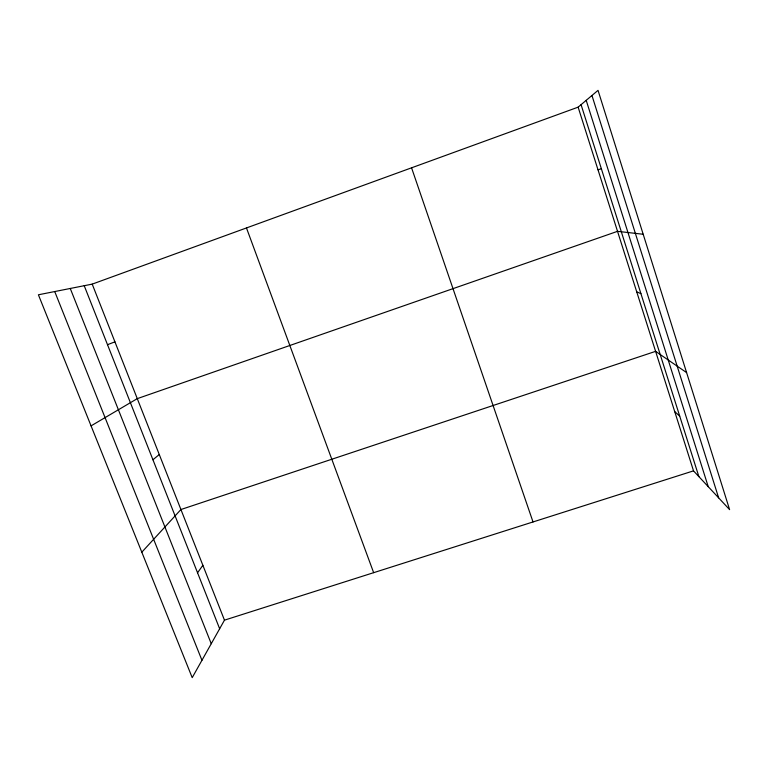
<?xml version="1.0" encoding="UTF-8"?>
<svg xmlns="http://www.w3.org/2000/svg" width="768" height="768" viewBox="0 0 768 768"><rect width="100%" height="100%" fill="white"/><g stroke="black" fill="none" stroke-linecap="round" stroke-linejoin="round"><path stroke-width="1.15" d="M693.523 470.861L224.467 620.16L192.211 677.645L38.4 294.787L92.208 284.122L578.131 107.155L598.032 90.355L729.6 509.635L693.523 470.861L578.131 107.155M197.549 572.794L202.867 565.296M141.811 552.192L180.922 509.53L655.603 351.35L686.602 372.595M152.928 459.754L159.283 454.531M91.066 425.866L137.28 398.64L617.53 231.331L643.19 234.259M107.501 344.688L114.931 341.846M598.003 169.776L601.373 168.778M636.73 291.85L640.925 293.664M674.726 411.619L679.709 416.093M54.73 291.552L201.946 660.288M70.262 288.47L211.248 643.709M84.221 285.706L219.648 628.752M92.208 284.122L224.467 620.16M246.47 227.942L373.651 572.678M411.562 167.818L533.021 521.952M586.205 100.339L708.23 486.672M581.069 104.678L698.88 476.621M591.955 95.491L718.646 497.866"/></g></svg>
